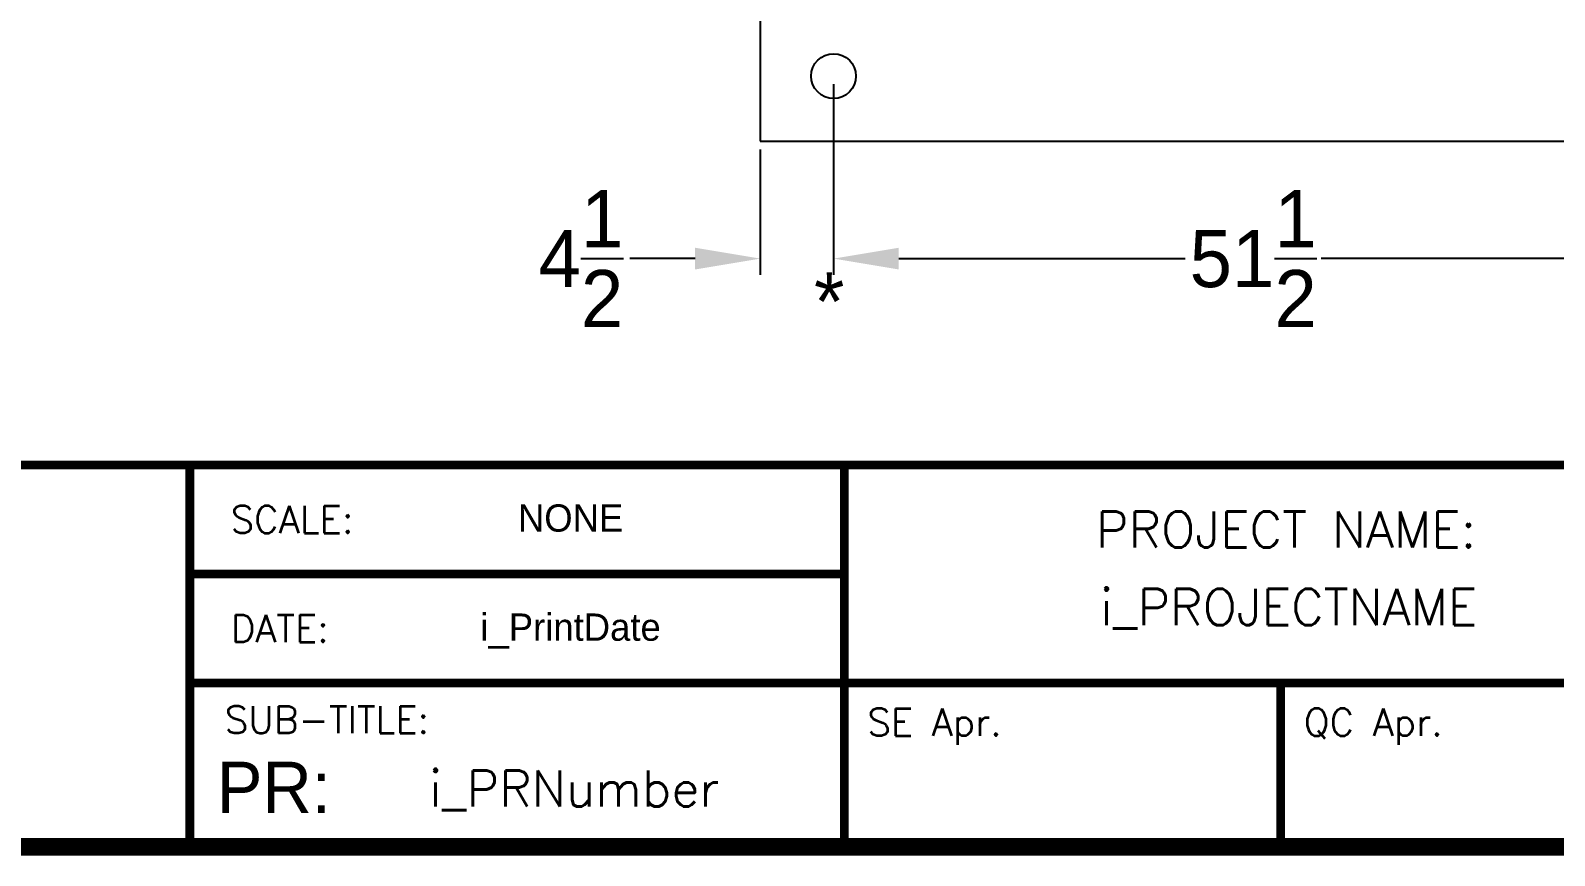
# Model space of a CAD drawing. Header units: inches. Extents: x 3128 to 3569, y 1222 to 1501.
# Drawn here: x 3366.9 to 3460.4, y 1228.3 to 1278.9 of the extents above; entities that cross this region are included whole.
import ezdxf
from ezdxf.enums import TextEntityAlignment as Align

# ---------------------------------------------------------------- set-up
doc = ezdxf.new("R2010")
doc.units = ezdxf.units.IN
doc.header["$MEASUREMENT"] = 0
doc.header["$PDSIZE"] = -1
doc.styles.add('SIMPLEX', font='SIMPLEX')
doc.dimstyles.new('General Dimension', dxfattribs={"dimtxt": 3.5, "dimasz": 4, "dimexe": 1, "dimexo": 0.5, "dimgap": 0.09, "dimtad": 0, "dimtih": 1, "dimtoh": 1, "dimdec": 3, "dimzin": 0, "dimdsep": 46, "dimlunit": 5, "dimtxsty": 'Standard', "dimcen": 0.09, "dimadec": 0, "dimazin": 0, "dimtfac": 1, "dimtdec": 3, "dimtofl": 0, "dimtmove": 0, "dimatfit": 3, "dimfxl": 1, "dimtolj": 1, "dimtzin": 0, "dimarcsym": 0})

# ---------------------------------------------------------------- blocks, each defined once
blk = doc.blocks.new('*D43')
at = {"color": 0, "linetype": 'Continuous', "lineweight": -2}
for p, q in [((3416.176, 1275.582), (3416.176, 1263.882)), ((3411.676, 1271.582), (3411.676, 1263.882)), ((3407.676, 1264.882), (3403.676, 1264.882)), ((3420.176, 1264.882), (3424.176, 1264.882))]:
    blk.add_line(p, q, dxfattribs=at)
at = {"color": 0, "linetype": 'Continuous'}
for points in [[(3407.676, 1265.549), (3407.676, 1264.215), (3411.676, 1264.882)], [(3420.176, 1265.549), (3420.176, 1264.215), (3416.176, 1264.882)]]:
    blk.add_solid(points, dxfattribs=at)
at = {"layer": 'Defpoints', "color": 0, "linetype": 'Continuous'}
for p in [(3416.176, 1276.082), (3411.676, 1272.082), (3411.676, 1264.882)]:
    blk.add_point(p, dxfattribs=at)
at = {"color": 0, "linetype": 'Continuous', "insert": (3400.669, 1264.882), "char_height": 3.5, "attachment_point": 5}
blk.add_mtext('\\A1;4{\\H1x;\\S1/2;}', dxfattribs=at)
blk = doc.blocks.new('*D44')
at = {"color": 0, "linetype": 'Continuous', "lineweight": -2}
for p, q in [((3416.176, 1275.582), (3416.176, 1263.882)), ((3467.691, 1275.582), (3467.691, 1263.882)), ((3420.176, 1264.882), (3437.76, 1264.882)), ((3463.691, 1264.882), (3446.107, 1264.882))]:
    blk.add_line(p, q, dxfattribs=at)
at = {"color": 0, "linetype": 'Continuous'}
for points in [[(3420.176, 1265.549), (3420.176, 1264.215), (3416.176, 1264.882)], [(3463.691, 1265.549), (3463.691, 1264.215), (3467.691, 1264.882)]]:
    blk.add_solid(points, dxfattribs=at)
at = {"layer": 'Defpoints', "color": 0, "linetype": 'Continuous'}
for p in [(3416.176, 1276.082), (3467.691, 1276.082), (3467.691, 1264.882)]:
    blk.add_point(p, dxfattribs=at)
at = {"color": 0, "linetype": 'Continuous', "insert": (3441.933, 1264.882), "char_height": 3.5, "attachment_point": 5}
blk.add_mtext('\\A1;51{\\H1x;\\S1/2;}', dxfattribs=at)

msp = doc.modelspace()

# ---------------------------------------------------------------- linework, layer by layer
at = {"color": 0, "linetype": 'Continuous'}
for p, q in [((3411.6757, 1280.0817), (3411.6757, 1272.0817)), ((3411.6757, 1280.0817), (3411.6757, 1272.0817)), ((3411.6757, 1272.0817), (3523.6796, 1272.0817)), ((3411.6757, 1272.0817), (3523.6796, 1272.0817))]:
    msp.add_line(p, q, dxfattribs=at)
at = {"color": 0, "linetype": 'Continuous', "lineweight": 20}
for p, q in [((3376.6636, 1252.2228), (3510.5668, 1252.2228)), ((3376.6636, 1228.7897), (3376.6636, 1252.2228)), ((3416.8346, 1252.2228), (3416.8346, 1228.7897)), ((3416.8346, 1245.5276), (3376.6636, 1245.5276)), ((3510.5668, 1238.8325), (3376.6636, 1238.8325)), ((3443.6152, 1238.8325), (3443.6152, 1228.7897))]:
    msp.add_line(p, q, dxfattribs=at)
for points, const_width in [([(3135.638, 1228.7897), (3564.128, 1228.7897), (3564.128, 1496.596), (3135.638, 1496.596), (3135.638, 1228.7897)], 1.0712), ([(3564.128, 1252.2228), (3242.7605, 1252.2228), (3242.7605, 1228.7897)], 0.5356), ([(3376.6636, 1252.2228), (3376.6636, 1228.7897)], 0.5356), ([(3416.8346, 1252.2228), (3416.8346, 1228.7897)], 0.5356), ([(3416.8346, 1245.5276), (3376.6636, 1245.5276)], 0.5356), ([(3510.5668, 1238.8325), (3376.6636, 1238.8325)], 0.5356), ([(3443.6152, 1238.8325), (3443.6152, 1228.7897)], 0.5356)]:
    msp.add_lwpolyline(points, dxfattribs=dict(at, const_width=const_width))
at = {"color": 0, "linetype": 'Continuous'}
msp.add_circle((3416.1757, 1276.0817), 1.375, dxfattribs=at)
msp.add_circle((3416.1757, 1276.0817), 1.375, dxfattribs=at)

# ---------------------------------------------------------------- texts
msp.add_text('*', height=3.5821, dxfattribs=at).set_placement((3414.9782, 1260.4553))
at = {"color": 0, "linetype": 'Continuous', "lineweight": 20}
for s, height, p in [('NONE', 1.67379, (3400.0346, 1248.1267)), ('i_PrintDate', 1.673789, (3400.0346, 1241.4316))]:
    msp.add_text(s, height=height, dxfattribs=at).set_placement(p, align=Align.CENTER)
at = {"color": 0, "linetype": 'Continuous', "lineweight": 20, "style": 'SIMPLEX'}
for s, p in [('SCALE:', (3379.1743, 1248.0383)), ('DATE:', (3379.1743, 1241.3431)), ('SUB-TITLE:', (3378.8116, 1235.7525)), ('SE Apr.', (3418.2577, 1235.5969)), ('QC Apr.', (3445.0384, 1235.5969))]:
    msp.add_text(s, height=1.67379, dxfattribs=at).set_placement(p)
for s, height, p in [('PROJECT NAME:', 2.222792, (3443.9514, 1247.1458)), ('i_PROJECTNAME', 2.222792, (3444.1204, 1242.3881)), ('i_PRNumber', 2.22279, (3400.2693, 1231.2558))]:
    msp.add_text(s, height=height, dxfattribs=at).set_placement(p, align=Align.CENTER)
at = {"color": 0, "linetype": 'Continuous', "lineweight": 20}
msp.add_text('PR:', height=3.13835, dxfattribs=at).set_placement((3385.3188, 1230.869), align=Align.RIGHT)

# ---------------------------------------------------------------- dimensions: what is measured, and where the dimension line sits
at = {"color": 0, "linetype": 'Continuous'}
for base, p2, picture, middle in [((3411.6757, 1264.882), (3411.6757, 1272.0817), '*D43', (3400.669, 1264.882)), ((3467.6911, 1264.882), (3467.6911, 1276.0817), '*D44', (3441.9334, 1264.882))]:
    dim = msp.add_linear_dim(base=base, p1=(3416.1757, 1276.0817), p2=p2, dimstyle='General Dimension', dxfattribs=at)
    dim.commit()
    dim.dimension.update_dxf_attribs({"geometry": picture, "text_midpoint": middle})

doc.saveas('drawing.dxf')
